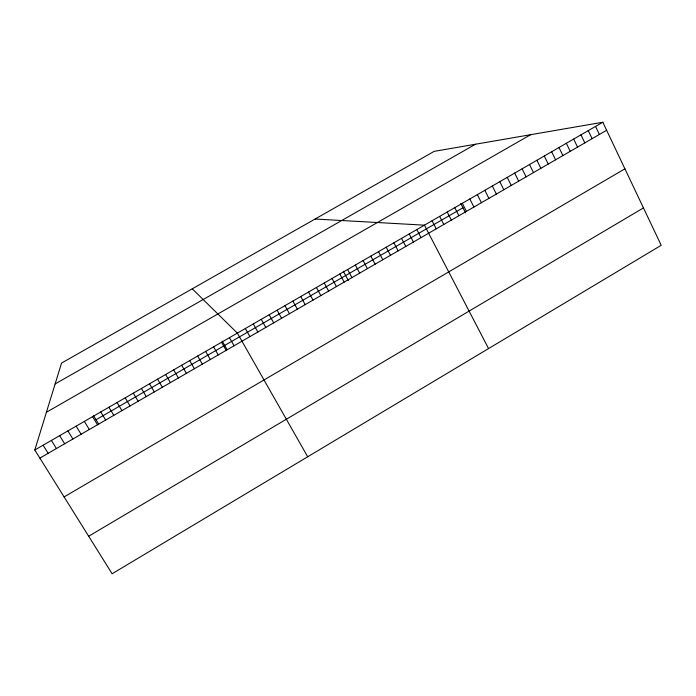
<?xml version="1.0" encoding="UTF-8"?>
<svg xmlns="http://www.w3.org/2000/svg" width="696" height="696" viewBox="0 0 696 696"><rect width="100%" height="100%" fill="white"/><g stroke="black" fill="none" stroke-linecap="round" stroke-linejoin="round"><path stroke-width="1.04" d="M34.8 450.007L61.553 363.068L434.182 151.363L602.814 122.235L661.2 245.305L112.117 573.765L34.8 450.007L602.814 122.235M88.662 536.225L643.461 207.921M64.102 496.909L624.912 168.823M39.863 458.116L606.625 130.282M96.022 419.74L462.953 207.765M46.423 412.25L530.63 134.702M55.132 383.948L475.464 144.237M315.105 219.023L424.447 225.165L488.566 348.574M192.253 288.814L237.362 333.123L307.702 456.767M43.1 445.223L48.146 453.322M51.391 440.438L56.419 448.546M59.656 435.67L64.667 443.77M67.912 430.902L72.897 439.011M76.142 426.152L81.119 434.26M84.364 421.411L89.314 429.519M93.403 415.434L98.562 423.907M92.568 416.678L97.501 424.786M100.746 411.954L105.662 420.062M108.915 407.238L113.813 415.347M117.067 402.54L121.948 410.64M125.202 397.842L130.056 405.951M133.319 393.162L138.156 401.261M141.419 388.481L146.238 396.59M149.51 383.818L154.312 391.918M157.574 379.163L162.359 387.263M165.631 374.518L170.389 382.617M181.682 365.252L186.406 373.352M173.661 369.88L178.411 377.98M189.686 360.632L194.393 368.732M197.673 356.03L202.362 364.121M205.642 351.428L210.314 359.527M213.594 346.834L218.257 354.934M222.215 341.118L227.07 349.575M221.537 342.258L226.174 350.349M229.454 337.682L234.082 345.781M245.34 328.521L249.925 336.612M253.3 323.927L257.868 332.018M261.244 319.342L265.802 327.433M269.178 314.766L273.711 322.857M277.086 310.199L281.602 318.29M284.986 305.64L289.484 313.731M292.868 301.09L297.349 309.181M300.733 296.557L305.196 304.639M308.58 292.024L313.026 300.115M316.41 287.5L320.847 295.591M324.232 282.994L328.642 291.076M332.035 278.487L336.429 286.578M343.328 271.24L348.348 280.523M339.822 273.998L344.198 282.08M347.591 269.517L351.95 277.6M355.343 265.037L359.693 273.119M363.086 260.574L367.41 268.656M370.811 256.119L375.118 264.193M386.21 247.228L390.491 255.31M378.52 251.665L382.809 259.747M393.884 242.8L398.147 250.873M401.548 238.371L405.794 246.454M409.196 233.96L413.424 242.043M416.826 229.558L421.036 237.632M432.051 220.78L436.227 228.853M439.637 216.395L443.796 224.469M447.206 212.028L451.356 220.101M454.758 207.669L458.89 215.743M462.301 203.319L466.416 211.384M460.769 203.484L465.493 212.75M469.826 198.978L473.924 207.043M484.842 190.312L488.905 198.377M477.343 194.636L481.423 202.71M492.324 185.997L496.37 194.062M499.789 181.682L503.826 189.747M507.245 177.384L511.255 185.449M514.683 173.095L518.685 181.151M522.104 168.806L526.089 176.871M529.508 164.534L533.484 172.591M536.903 160.271L540.862 168.328M544.289 156.008L548.231 164.065M559.001 147.517L562.916 155.573M551.65 151.754L555.573 159.81M566.344 143.28L570.233 151.337M573.661 139.061L577.541 147.108M580.969 134.841L584.831 142.889M588.268 130.631L592.113 138.678M595.541 126.428L599.378 134.476"/></g></svg>
